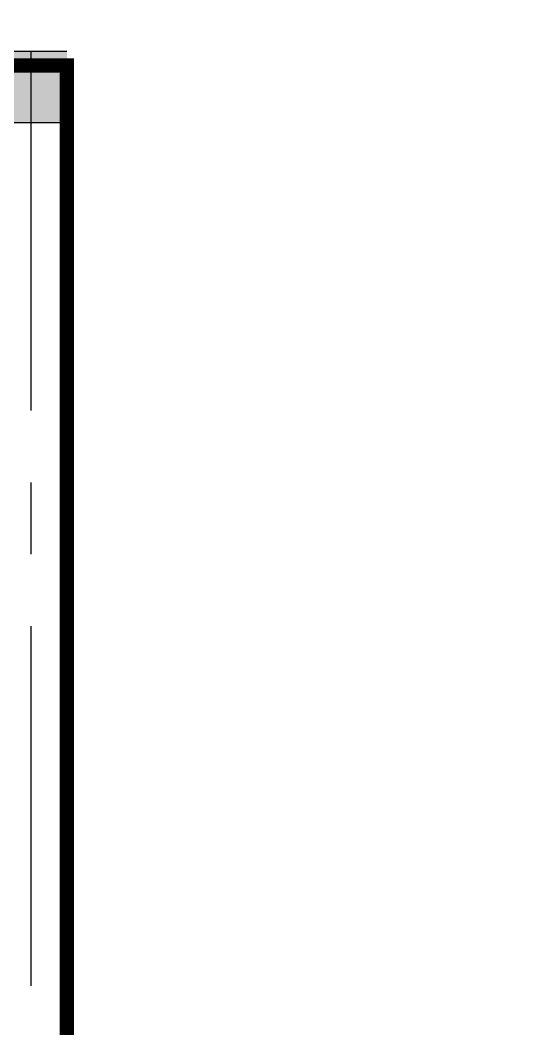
# Model space of a CAD drawing. Header units: centimetres. Extents: x -2623 to 107, y 3 to 2982.
# Drawn here: x -1401.3 to -1220.4, y 1813 to 2163.7 of the extents above; entities that cross this region are included whole.
import ezdxf
from ezdxf.xclip import XClip

# ---------------------------------------------------------------- set-up
doc = ezdxf.new("R2010")
doc.units = ezdxf.units.CM
doc.header["$LTSCALE"] = 100
doc.header["$MEASUREMENT"] = 0
doc.header["$XCLIPFRAME"] = 0
doc.linetypes.add('GRID$0$GRID$0$XREF GRID$0$GRIDS$0$CENTER', pattern=[2, 1.25, -0.25, 0.25, -0.25])
doc.linetypes.add('HIDDEN', pattern=[0.375, 0.25, -0.125])
for name, color, linetype in [('A0-01 FLOOR PLANS$0$WALL-01', 7, 'Continuous'), ('A0-01 FLOOR PLANS$0$WINDOW', 1, 'Continuous'), ('DIM', 1, 'Continuous'), ('GRID$0$XREF GRID', 11, 'GRID$0$GRID$0$XREF GRID$0$GRIDS$0$CENTER'), ('HIDDEN -03', 8, 'HIDDEN'), ('XREF GF COL$0$COLUMN', 6, 'Continuous'), ('XREF GF COL$0$COLUMN HATCH', 201, 'Continuous')]:
    doc.layers.add(name, color=color, linetype=linetype)

# ---------------------------------------------------------------- blocks, each defined once
blk = doc.blocks.new('XREF GF COL')
at = {"layer": 'XREF GF COL$0$COLUMN HATCH'}
blk.add_hatch(color=256, dxfattribs=at).paths.add_polyline_path([(-11714.69592813422, 2153.000000000006), (-11714.69592813422, 2128.000000000006), (-11634.69592813422, 2128.000000000006), (-11634.69592813422, 2153.000000000006)])
at = {"layer": 'XREF GF COL$0$COLUMN'}
blk.add_lwpolyline([(-11714.69592813422, 2128.000000000006), (-11714.69592813422, 2153.000000000006), (-11634.69592813422, 2153.000000000006), (-11634.69592813422, 2128.000000000006)], close=True, dxfattribs=at)
blk = doc.blocks.new('GRID')
at = {"layer": 'GRID$0$XREF GRID'}
for p, q in [((-1397.500000000025, 2960.330839352368, 0.00248619643663347), (-1397.500000000025, 522.762848807519, -0.00167551085159826)), ((-1969.804241438603, 2140.976995210325), (-230.2361929991464, 2140.976995210324))]:
    blk.add_line(p, q, dxfattribs=at)
blk = doc.blocks.new('A0-01 FLOOR PLANS')
at = {"layer": 'A0-01 FLOOR PLANS$0$WALL-01'}
for p, q in [((-1510, 2148.000000000005), (-1350, 2148.000000000005)), ((-1385, 2128.000000000005), (-1325, 2128.000000000005)), ((-1385, 1608.000000000005), (-1385, 2128.000000000005))]:
    blk.add_line(p, q, dxfattribs=at)
blk.add_blockref('GRID', (0, 0), dxfattribs=at)
at = {"layer": 'A0-01 FLOOR PLANS$0$WINDOW'}
blk.add_blockref('XREF GF COL', (10309.69592813422, 0), dxfattribs=at)

msp = doc.modelspace()

# ---------------------------------------------------------------- linework, layer by layer
at = {"layer": 'HIDDEN -03', "color": 6, "linetype": 'HIDDEN', "const_width": 5}
msp.add_lwpolyline([(-1780, 2148.000000000005), (-1385, 2148.000000000005), (-1385, 1638.000000000006), (-1780, 1638.000000000006)], close=True, dxfattribs=at)

# ---------------------------------------------------------------- block references
at = {"layer": 'DIM'}
ref = msp.add_blockref('A0-01 FLOOR PLANS', (0, 0), dxfattribs=at)
XClip(ref).set_block_clipping_path([(-1780, 1638.000000000006), (-1385, 2153.000000000006)])

doc.saveas('drawing.dxf')
